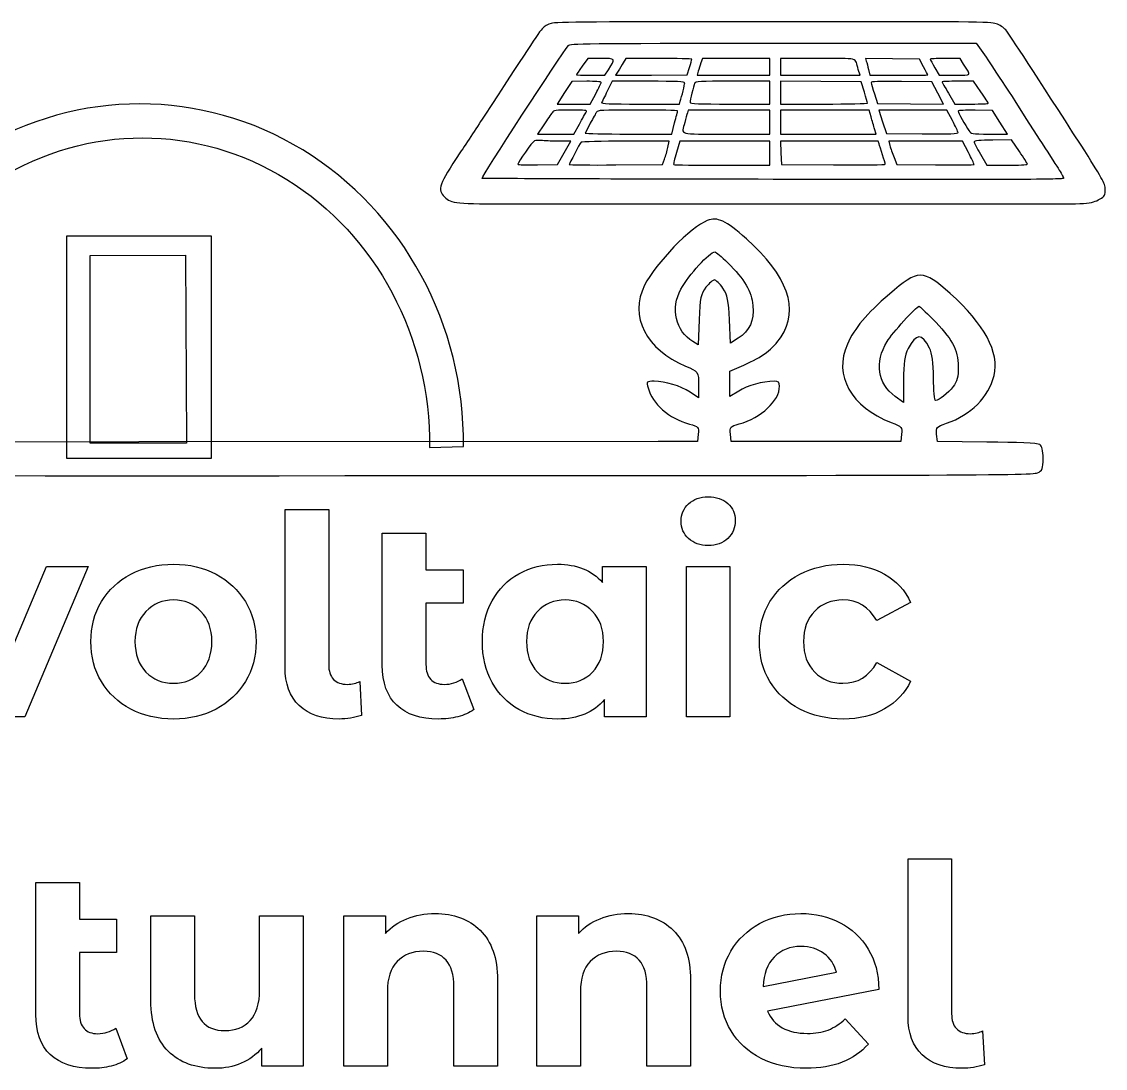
# Model space of a CAD drawing. Header units: millimetres. Extents: x 3 to 210, y 68 to 186.
# Drawn here: x 93.4 to 209.7, y 73.5 to 185.8 of the extents above; entities that cross this region are included whole.
import ezdxf

# ---------------------------------------------------------------- set-up
doc = ezdxf.new("R2010")
doc.units = ezdxf.units.MM
doc.layers.add('Layer_1', color=7, linetype='CONTINUOUS')

msp = doc.modelspace()

# ---------------------------------------------------------------- linework, layer by layer
at = {"layer": 'Layer_1', "color": 7}
for points in [[(174.099504, 185.809555)], [(174.080519, 183.493566)], [(190.913921, 181.769493)], [(165.6553, 179.196182)], [(184.608786, 179.260604)], [(192.209236, 179.350532)], [(150.359162, 176.043858)], [(155.121346, 176.108196)], [(193.923616, 176.223971)], [(148.473338, 173.020127)], [(153.464106, 172.865778)], [(195.638005, 172.930066)], [(98.274845, 162.79101), (98.274845, 138.9727), (113.80832, 138.9727), (113.80832, 162.79101)], [(100.80376, 160.71891), (111.01136, 160.75551), (111.1212, 140.57326), (100.78546, 140.59156)], [(167.82231, 161.09532)], [(189.74346, 155.28229)], [(167.1105, 129.60114)], [(100.60127, 127.35219), (93.794428, 111.21967), (88.966666, 111.21967), (82.189807, 127.35219), (87.017569, 127.35219), (91.485498, 116.37727), (96.103357, 127.35219)], [(164.77158, 127.35219), (169.44941, 127.35219), (169.44941, 111.21967), (164.77158, 111.21967)], [(109.74704, 114.818)], [(151.75759, 114.818)], [(109.74704, 110.97978)], [(127.49883, 110.97982)], [(181.5938, 110.97978)], [(137.81402, 90.10945)], [(158.53442, 90.10945)], [(177.06584, 86.57109)], [(177.75552, 77.24542)], [(194.33784, 73.49719)]]:
    msp.add_lwpolyline(points, close=True, dxfattribs=at)
for points in [[(174.080503, 183.493566), (195.853037, 183.493566), (196.919809, 181.988347)], [(155.597563, 181.859554), (154.187958, 181.859554), (153.578398, 181.023235)], [(161.80745, 181.859579), (158.283434, 181.859579), (157.997708, 181.409233)], [(166.036274, 180.482838), (165.941027, 180.05824), (169.826965, 180.05824), (173.731957, 180.05824), (173.731957, 180.958905), (173.731957, 181.859562), (170.112701, 181.859562), (166.512489, 181.859562), (166.322002, 181.383503)], [(178.875122, 181.859562), (174.874882, 181.859562), (174.874882, 180.958905)], [(190.228166, 180.95893), (189.770995, 181.795257), (186.875593, 181.833881), (183.98018, 181.872506), (184.075421, 181.576502)], [(194.514132, 181.254834), (194.133148, 181.859562), (192.494963, 181.859562)], [(154.492737, 180.058223), (156.035685, 180.058223), (156.39761, 180.65009)], [(157.445291, 180.508568), (157.178608, 180.05824), (161.026456, 180.083962), (164.855251, 180.122586), (165.102881, 180.894583)], [(174.874882, 180.958905), (174.874882, 180.05824), (179.141804, 180.05824), (183.408718, 180.05824), (183.21823, 180.675837)], [(184.304014, 180.675837), (184.437351, 180.05824), (187.561348, 180.05824)], [(191.428233, 180.868836), (191.885403, 180.05824), (193.561694, 180.05824)], [(154.073664, 179.414912), (152.49262, 179.402009), (151.692573, 178.192579)], [(160.702622, 179.414912), (156.816683, 179.414912), (156.283315, 178.359847)], [(169.445998, 176.970262), (173.731957, 176.970262), (173.731957, 178.192579), (173.731957, 179.414912), (169.750778, 179.414912)], [(183.865888, 178.256917), (183.523011, 179.350582), (179.198947, 179.389206), (174.874882, 179.414929), (174.874882, 178.192579)], [(184.951663, 178.063918), (185.275496, 177.034592), (188.818557, 176.996051), (192.342574, 176.970328), (191.733013, 178.154054), (191.123453, 179.35064), (187.847075, 179.389265)], [(196.38091, 178.269753), (195.580862, 179.414879), (193.904572, 179.414879)], [(151.692573, 178.192579), (150.911576, 176.970262), (152.683107, 176.970262), (154.45464, 176.970262), (155.045151, 178.076787)], [(174.874882, 178.192579), (174.874882, 176.970262), (179.541824, 176.970262)], [(192.894984, 178.128257), (193.580739, 176.970262), (195.371322, 176.970262)], [(159.807333, 176.970262), (164.017106, 176.970262), (164.112346, 177.266191)], [(169.065023, 173.753607), (173.731957, 173.753607), (173.731957, 175.040271), (173.731957, 176.326926), (169.35075, 176.326926), (164.969544, 176.326926), (164.874304, 176.043858)], [(184.589741, 175.593529), (184.3802, 176.326926), (179.618019, 176.326926), (174.874882, 176.326926), (174.874882, 175.040271)], [(193.314056, 175.207581), (192.704504, 176.326976), (189.047143, 176.326976), (185.408833, 176.326976), (185.827906, 175.07887)], [(197.27619, 173.753607), (199.238216, 173.753607), (198.419123, 175.014532), (197.619075, 176.262596), (195.771341, 176.301137)], [(149.463872, 174.757211), (148.797165, 173.753607), (150.740137, 173.753607), (152.702157, 173.753607), (153.292666, 174.821541)], [(158.550117, 173.753607), (163.198013, 173.753607), (163.502794, 174.950202)], [(174.874882, 175.040271), (174.874882, 173.753607), (179.998994, 173.753607), (185.123106, 173.753607), (184.951663, 174.306874)], [(185.827906, 175.07887), (186.246979, 173.817937), (190.075776, 173.779396)], [(148.797165, 170.43398), (150.930623, 170.472605), (151.654476, 171.73353), (152.359278, 172.981585), (151.197306, 172.981585)], [(162.778941, 172.312511), (162.912278, 172.981577), (158.245339, 172.981577)], [(168.626898, 170.408366), (173.731957, 170.408366), (173.731957, 171.695022), (173.731957, 172.981685), (168.912633, 172.981685), (164.074248, 172.981685), (163.693273, 171.759285)], [(185.446967, 172.698526), (185.351728, 172.981594), (180.094266, 172.981594), (174.85587, 172.981594), (174.912988, 171.733563)], [(195.028444, 171.784924), (194.399831, 172.981519), (190.437706, 172.981519), (186.475564, 172.981519), (186.608909, 172.505551)], [(200.495435, 171.887954), (199.657288, 173.123149), (197.638129, 173.097343)], [(157.21671, 170.434047), (162.207479, 170.472588), (162.417019, 171.064455)], [(174.912988, 171.733563), (174.970166, 170.47263), (180.55144, 170.434005)], [(187.047027, 171.244627), (187.351807, 170.47263), (191.504428, 170.434005)], [(196.32376, 171.604903), (197.009514, 170.4083), (199.181066, 170.4083)], [(146.25016, 166.278102), (201.815236, 166.278094)], [(166.14231, 153.81929), (166.03069, 151.13754), (165.47052, 151.47535)], [(170.31415, 151.83172), (169.5018, 151.32521), (169.39018, 153.81929)], [(170.39792, 146.1677), (169.44604, 145.58658), (169.44604, 146.9555), (169.44604, 148.32442), (170.92967, 148.96206)], [(166.08655, 146.76782), (166.08655, 145.45543), (165.19048, 146.05554)], [(188.06346, 147.34963), (188.06346, 144.94961), (187.1679, 145.60581)], [(166.03074, 141.55489), (165.94654, 140.74855), (161.74731, 140.74855), (50.265661, 140.69266)], [(187.86761, 141.5359), (187.78391, 140.74855), (178.68472, 140.74855), (169.58605, 140.74855), (169.50185, 141.55489)], [(196.99468, 140.69258), (191.70302, 140.74858), (191.61932, 141.53593)], [(137.21182, 140.125733), (140.85382, 140.209633)], [(121.71151, 116.55719), (121.71151, 133.46935), (126.38934, 133.46935), (126.38934, 116.82707)], [(132.14667, 116.76709), (132.14667, 130.92053), (136.8245, 130.92053), (136.8245, 126.99235), (140.81265, 126.99235), (140.81265, 123.39402), (136.8245, 123.39402), (136.8245, 116.82707)], [(155.77573, 125.64298), (155.77573, 127.35219), (160.45356, 127.35219)], [(160.45356, 127.35219), (160.45356, 111.21967), (155.98563, 111.21967), (155.98563, 113.0788)], [(188.82045, 123.48398), (185.19213, 121.53488)], [(185.19213, 117.03697), (188.82045, 115.05789)], [(140.7227, 115.29778), (141.95213, 111.9993)], [(129.7178, 114.99795), (129.9277, 111.36964)], [(188.55053, 79.07457), (188.55053, 95.98673), (193.22836, 95.98673), (193.22836, 79.34444)], [(94.963855, 79.28447), (94.963855, 93.43791), (99.641687, 93.43791), (99.641687, 89.50973), (103.62984, 89.50973), (103.62984, 85.9114), (99.641687, 85.9114), (99.641687, 79.34444)], [(107.31815, 80.75379), (107.31815, 89.86956), (111.99598, 89.86956), (111.99598, 81.44347)], [(118.98274, 81.89326), (118.98274, 89.86956), (123.66057, 89.86956)], [(123.66057, 89.86956), (123.66057, 73.73704), (119.22263, 73.73704), (119.22263, 75.65615)], [(132.6864, 81.71334), (132.6864, 73.73704), (128.00856, 73.73704), (128.00856, 89.86956), (132.47649, 89.86956), (132.47649, 87.98044)], [(153.40679, 81.71334), (153.40679, 73.73704), (148.72896, 73.73704), (148.72896, 89.86956), (153.19689, 89.86956), (153.19689, 87.98044)], [(173.01772, 82.28308), (180.87408, 83.81237)], [(144.50092, 82.97276), (144.50092, 73.73704), (139.82309, 73.73704), (139.82309, 82.25309)], [(165.22132, 82.97276), (165.22132, 73.73704), (160.54348, 73.73704), (160.54348, 82.25309)], [(185.40198, 81.95323), (173.46751, 79.6443)], [(181.80365, 78.80469), (184.29249, 76.10594)], [(103.53988, 77.81515), (104.76931, 74.51668)], [(196.55681, 77.51533), (196.76672, 73.88701)]]:
    msp.add_lwpolyline(points, dxfattribs=at)
for points in [[(149.355196, 185.127853), (149.069487, 184.85767), (147.240826, 182.065106), (143.145474, 175.773567)], [(150.250387, 185.616564), (149.926575, 185.526495), (149.507585, 185.307982), (149.355196, 185.127853)], [(174.099504, 185.809564), (154.765616, 185.796661), (150.764676, 185.770939), (150.250387, 185.616564)], [(198.005584, 185.578073), (197.376971, 185.796802), (195.852526, 185.809555), (174.099504, 185.809555)], [(199.034384, 184.921818), (198.824886, 185.166278), (198.367515, 185.462273), (198.005584, 185.578073)], [(207.110783, 172.557104), (202.425005, 179.852196), (199.41536, 184.484367), (199.034384, 184.921818)], [(142.840639, 168.993125), (142.726352, 169.057389), (151.298356, 182.232791), (152.117424, 183.262083)], [(152.117424, 183.262083), (152.288851, 183.480821), (153.451451, 183.493566), (174.080519, 183.493566)], [(156.39761, 180.65009), (157.197659, 181.885284), (157.197659, 181.859554), (155.597563, 181.859554)], [(157.997708, 181.409233), (157.864363, 181.164765), (157.597679, 180.753036), (157.445291, 180.508568)], [(165.350519, 181.76951), (165.350519, 181.820954), (163.769477, 181.859579), (161.80745, 181.859579)], [(165.102881, 180.894583), (165.236227, 181.319181), (165.331466, 181.705179), (165.350519, 181.76951)], [(166.322002, 181.383503), (166.226762, 181.113304), (166.093425, 180.701567), (166.036274, 180.482838)], [(183.21823, 180.675837), (182.837255, 182.013961), (183.408718, 181.859562), (178.875122, 181.859562)], [(184.075421, 181.576502), (184.132598, 181.409233), (184.246863, 181.010366), (184.304014, 180.675837)], [(192.494963, 181.859562), (191.580623, 181.859562), (190.875815, 181.820937), (190.913921, 181.769493)], [(190.913921, 181.769493), (190.952019, 181.705146), (191.180603, 181.306303), (191.428233, 180.868836)], [(196.919809, 181.988347), (197.929399, 180.534473), (199.491639, 178.128065), (202.634471, 173.20034)], [(153.578398, 181.023235), (153.235521, 180.560037), (152.968838, 180.148309), (152.968838, 180.12257)], [(190.685335, 180.096864), (190.685335, 180.109767), (190.475795, 180.495732), (190.228166, 180.95893)], [(193.561694, 180.05824), (195.46657, 180.05824), (195.371322, 179.929579), (194.514132, 181.254834)], [(152.968838, 180.12257), (152.968838, 180.083945), (153.654593, 180.058223), (154.492737, 180.058223)], [(155.635661, 179.299112), (155.635661, 179.363459), (154.930858, 179.414912), (154.073664, 179.414912)], [(155.045151, 178.076787), (155.36898, 178.681515), (155.635661, 179.221913), (155.635661, 179.299112)], [(164.588569, 179.247643), (164.588569, 179.376312), (163.788521, 179.414912), (160.702622, 179.414912)], [(164.112346, 177.266191), (164.283788, 177.78085), (164.588569, 179.067513), (164.588569, 179.247643)], [(165.6553, 179.196182), (165.541007, 178.925984), (165.160032, 177.369121), (165.160032, 177.137522)], [(169.750778, 179.414912), (166.112461, 179.414912), (165.750538, 179.38919), (165.6553, 179.196182)], [(187.847075, 179.389265), (185.313586, 179.414987), (184.589741, 179.389265), (184.608786, 179.260604)], [(184.608786, 179.260513), (184.608786, 179.170444), (184.761175, 178.630046), (184.951663, 178.063918)], [(187.561348, 180.05824), (189.275727, 180.05824), (190.685335, 180.071142), (190.685335, 180.096864)], [(193.904572, 179.414879), (192.971178, 179.414879), (192.209236, 179.389156), (192.209236, 179.350532)], [(192.209236, 179.350582), (192.209236, 179.311957), (192.514009, 178.771584), (192.894984, 178.128257)], [(123.60838, 172.044743), (112.81521, 178.634373), (99.47663, 178.642493), (88.67617, 172.066043)], [(156.283315, 178.359847), (155.997586, 177.76798), (155.730905, 177.214722), (155.673759, 177.137522)], [(184.208757, 177.073192), (184.189669, 177.124636), (184.037331, 177.652189), (183.865888, 178.256917)], [(197.161905, 177.047428), (197.161905, 177.086053), (196.799983, 177.639287), (196.38091, 178.269753)], [(155.673759, 177.137522), (155.616616, 177.008853), (156.511903, 176.970262), (159.807333, 176.970262)], [(165.160032, 177.137522), (165.160032, 177.008853), (166.150559, 176.970262), (169.445998, 176.970262)], [(179.541824, 176.970262), (182.113403, 176.970262), (184.208757, 177.008803), (184.208757, 177.073192)], [(195.371322, 176.970262), (196.361857, 176.970262), (197.161905, 177.008803), (197.161905, 177.047428)], [(143.145474, 175.773567), (142.421661, 174.679919), (141.221415, 172.853133), (140.478538, 171.720877)], [(150.359162, 176.043858), (150.24487, 175.876597), (149.844846, 175.2976), (149.463872, 174.757211)], [(152.359278, 176.326926), (150.68299, 176.326926), (150.530601, 176.301204), (150.359162, 176.043858)], [(154.016519, 176.108196), (154.14986, 176.301195), (153.997465, 176.326926), (152.359278, 176.326926)], [(153.292666, 174.821541), (153.616496, 175.400538), (153.940324, 175.979527), (154.016519, 176.108196)], [(155.121346, 176.108196), (155.064194, 175.979527), (154.75942, 175.43913), (154.45464, 174.911602)], [(159.54065, 176.326926), (155.616612, 176.326926), (155.235639, 176.301204), (155.121346, 176.108196)], [(163.826618, 176.236865), (163.826618, 176.288309), (161.90269, 176.326926), (159.54065, 176.326926)], [(163.502794, 174.950202), (163.693273, 175.606399), (163.826618, 176.185396), (163.826618, 176.236865)], [(164.874304, 176.043858), (164.836224, 175.876597), (164.702862, 175.400538), (164.588569, 174.988801)], [(184.951663, 174.306874), (184.875484, 174.602811), (184.704034, 175.1818), (184.589741, 175.593529)], [(195.771341, 176.301137), (194.742717, 176.313957), (193.923616, 176.288234), (193.923616, 176.223971)], [(193.923616, 176.223996), (193.923616, 176.082466), (194.704611, 174.654272), (195.085587, 174.113875)], [(90.92745, 168.894143), (100.50803, 174.833173), (112.34007, 174.825863), (121.9142, 168.874943)], [(154.45464, 174.911602), (154.168909, 174.384082), (153.921274, 173.908015), (153.921274, 173.856545)], [(164.588569, 174.988801), (164.245692, 173.624946), (163.750423, 173.753607), (169.065023, 173.753607)], [(193.923616, 173.908056), (193.923616, 173.998125), (193.656934, 174.577114), (193.314056, 175.207581)], [(153.921274, 173.856545), (153.921274, 173.792282), (156.016636, 173.753607), (158.550117, 173.753607)], [(190.075776, 173.779396), (193.085471, 173.75359), (193.923616, 173.779396), (193.923616, 173.908056)], [(195.085587, 174.113875), (195.31418, 173.753607), (195.333224, 173.753607), (197.27619, 173.753607)], [(148.473338, 173.020219), (148.244753, 172.917288), (146.682756, 170.717098), (146.682756, 170.51123)], [(149.349579, 173.045849), (148.987654, 173.084474), (148.58763, 173.071654), (148.473338, 173.020127)], [(151.197306, 172.981585), (150.549649, 172.981585), (149.711506, 173.02021), (149.349579, 173.045849)], [(153.464106, 172.865819), (153.330765, 172.724298), (152.206889, 170.58843), (152.206889, 170.485491)], [(158.245339, 172.981577), (155.673759, 172.981577), (153.521252, 172.930133), (153.464106, 172.865778)], [(162.417019, 171.064455), (162.550356, 171.386123), (162.702747, 171.952251), (162.778941, 172.312511)], [(185.827943, 171.527661), (185.656507, 172.003729), (185.485064, 172.531257), (185.446967, 172.698526)], [(186.608909, 172.505551), (186.685088, 172.235361), (186.875593, 171.669225), (187.047027, 171.244627)], [(197.638129, 173.097343), (196.285663, 173.084524), (195.638005, 173.03308), (195.638005, 172.930066)], [(195.638005, 172.93015), (195.638005, 172.8529), (195.942784, 172.248222), (196.32376, 171.604903)], [(202.634471, 173.20034), (203.434519, 171.965154), (204.329916, 170.54993), (204.653749, 170.073871)], [(209.720759, 167.822087), (209.70167, 168.413945), (209.339491, 169.070275), (207.110783, 172.557104)], [(140.85382, 140.209633), (140.98659, 153.299143), (134.40156, 165.455123), (123.60838, 172.044743)], [(140.478538, 171.720877), (138.211809, 168.324117), (138.040444, 167.796481), (138.821416, 167.011615)], [(163.693273, 171.759285), (163.502794, 171.090227), (163.369448, 170.51123), (163.407546, 170.47263)], [(186.11367, 170.524074), (186.11367, 170.588338), (185.980332, 171.038733), (185.827943, 171.527661)], [(195.638005, 170.498269), (195.638005, 170.562533), (195.352269, 171.141588), (195.028444, 171.784924)], [(201.352624, 170.524108), (201.352624, 170.588371), (200.971648, 171.206027), (200.495435, 171.887954)], [(146.682756, 170.51123), (146.682756, 170.446966), (147.635192, 170.421161), (148.797165, 170.43398)], [(152.206889, 170.485491), (152.206889, 170.434047), (154.45464, 170.421227), (157.21671, 170.434047)], [(163.407546, 170.47263), (163.464724, 170.434005), (165.80769, 170.408366), (168.626898, 170.408366)], [(180.55144, 170.434005), (183.980216, 170.421103), (186.11367, 170.446825), (186.11367, 170.524074)], [(191.504428, 170.434005), (193.771225, 170.421103), (195.638005, 170.446825), (195.638005, 170.498269)], [(199.181066, 170.4083), (200.381133, 170.4083), (201.352624, 170.459744), (201.352624, 170.524108)], [(204.653749, 170.073871), (204.977581, 169.584934), (205.244097, 169.108783), (205.244097, 169.005853)], [(121.9142, 168.874943), (131.48833, 162.924073), (137.3296, 151.946423), (137.21182, 140.125733)], [(174.080503, 168.890112), (156.937264, 168.915834), (142.878741, 168.967445), (142.840639, 168.993125)], [(205.244097, 169.005853), (205.244097, 168.864323), (200.424104, 168.838635), (174.080503, 168.890112)], [(209.111073, 166.767113), (209.663483, 167.088765), (209.720759, 167.204639), (209.720759, 167.822087)], [(138.821416, 167.011615), (139.545249, 166.291096), (140.040477, 166.239502), (146.25016, 166.278102)], [(201.815236, 166.278094), (207.720175, 166.226649), (208.291973, 166.265274), (209.111073, 166.767113)], [(167.01053, 164.4706), (165.27475, 163.81426), (161.46689, 159.89477), (160.29104, 157.53194)], [(171.20975, 162.50155), (168.94245, 164.50809), (168.13038, 164.88315), (167.01053, 164.4706)], [(174.93356, 151.98119), (176.9213, 154.92535), (175.63318, 158.58259), (171.20975, 162.50155)], [(164.18274, 157.10117), (165.02264, 158.6573), (167.26279, 161.09532), (167.82231, 161.09532)], [(167.82231, 161.09532), (167.9343, 161.09532), (168.55041, 160.58921), (169.19432, 159.95161)], [(169.19432, 159.95161), (171.01409, 158.13262), (171.76994, 156.89482), (171.90992, 155.33835)], [(193.07505, 156.65057), (190.13543, 159.25684), (189.63154, 159.25846), (186.55193, 156.57547)], [(160.29104, 157.53194), (158.61126, 154.21273), (160.45919, 150.59346), (164.68664, 148.84946)], [(165.47052, 151.47535), (163.62276, 152.56301), (163.06289, 155.09464), (164.18274, 157.10117)], [(166.87043, 157.30739), (166.3109, 156.59479), (166.2263, 156.16337), (166.14231, 153.81929)], [(167.79441, 158.09474), (167.62643, 158.09474), (167.20638, 157.73836), (166.87043, 157.30739)], [(168.68996, 157.21333), (168.354, 157.7009), (167.93439, 158.09474), (167.79441, 158.09474)], [(169.39018, 153.81929), (169.30618, 155.84458), (169.1659, 156.48232), (168.68996, 157.21333)], [(186.55193, 156.57547), (184.06026, 154.43766), (182.8277, 152.95614), (182.0442, 151.1934)], [(197.77864, 147.83694), (198.39416, 150.31194), (196.74217, 153.36886), (193.07505, 156.65057)], [(171.90992, 155.33835), (172.0499, 153.72563), (171.57399, 152.63809), (170.31415, 151.83172)], [(186.29974, 151.47538), (186.83167, 152.35675), (189.4635, 155.28229), (189.74346, 155.28229)], [(189.74346, 155.28227), (189.77146, 155.28227), (190.41537, 154.68201), (191.17128, 153.9319)], [(191.17128, 153.9319), (193.24261, 151.85036), (193.94268, 150.59408), (193.94268, 148.81258)], [(190.86329, 150.78162), (190.02339, 152.39434), (189.43571, 152.37362), (188.56782, 150.72512)], [(170.92967, 148.96206), (172.94541, 149.84343), (174.03768, 150.66851), (174.93356, 151.98119)], [(182.0442, 151.1934), (180.53239, 147.85577), (182.43674, 144.47995), (186.74778, 142.79221)], [(187.1679, 145.60581), (185.29255, 146.956), (184.95591, 149.26257), (186.29974, 151.47538)], [(188.56782, 150.72512), (188.17587, 149.97502), (188.06346, 149.16864), (188.06346, 147.34963)], [(191.28341, 147.57482), (191.28341, 149.24379), (191.14325, 150.23779), (190.86329, 150.78162)], [(164.68664, 148.84946), (166.03047, 148.30563), (166.08655, 148.23053), (166.08655, 146.76782)], [(192.68282, 142.71762), (195.31448, 143.61775), (197.19071, 145.51161), (197.77864, 147.83694)], [(193.94268, 148.81258), (193.94268, 147.70617), (193.80287, 147.14345), (193.41093, 146.65587)], [(161.32715, 147.21824), (160.48726, 147.21824), (160.45939, 147.19914), (160.65536, 146.52407)], [(160.65536, 146.52407), (161.1313, 144.76131), (162.86707, 143.26111), (165.10677, 142.62353)], [(165.19048, 146.05554), (164.09863, 146.73063), (162.531, 147.21824), (161.32715, 147.21824)], [(174.17753, 147.21824), (172.97368, 147.21824), (171.2938, 146.74904), (170.39792, 146.1677)], [(170.42582, 142.64252), (172.80551, 143.29886), (174.76561, 145.13629), (174.76561, 146.69275)], [(174.76561, 146.69275), (174.76561, 147.10531), (174.62547, 147.21824), (174.17753, 147.21824)], [(191.50717, 145.1558), (191.39519, 145.1558), (191.28341, 146.24338), (191.28341, 147.57482)], [(193.41093, 146.65587), (192.823, 145.92452), (191.87112, 145.1558), (191.50717, 145.1558)], [(165.10677, 142.62353), (166.05865, 142.36098), (166.11472, 142.305), (166.03074, 141.55489)], [(169.50185, 141.55489), (169.41785, 142.32374), (169.47395, 142.36122), (170.42582, 142.64252)], [(186.74778, 142.79221), (187.89563, 142.34215), (187.9516, 142.286), (187.86761, 141.5359)], [(191.61932, 141.53593), (191.53532, 142.28603), (191.59092, 142.34257), (192.68282, 142.71762)], [(202.67754, 140.44882), (202.42558, 140.56133), (200.32625, 140.67382), (196.99468, 140.69258)], [(203.04186, 138.94875), (203.04186, 139.79248), (202.90151, 140.2988), (202.67754, 140.44882)], [(202.42588, 137.39171), (202.95781, 137.6355), (203.04186, 137.84234), (203.04186, 138.94875)], [(9.390633, 137.24157), (9.5866, 137.16657), (52.955144, 137.09232), (105.75426, 137.09232)], [(105.75426, 137.09232), (192.23145, 137.09232), (201.86595, 137.12922), (202.42588, 137.39171)], [(164.20184, 132.20993), (164.20184, 132.94959), (164.471717, 133.569303), (165.01147, 134.06907)], [(165.01147, 134.06907), (165.551217, 134.568843), (166.250893, 134.81873), (167.1105, 134.81873)], [(167.1105, 134.81873), (167.9701, 134.81873), (168.669773, 134.57884), (169.20952, 134.09906)], [(169.20952, 134.09906), (169.749273, 133.61928), (170.01915, 133.019557), (170.01915, 132.29989)], [(165.01147, 130.3508), (164.471717, 130.850567), (164.20184, 131.470277), (164.20184, 132.20993)], [(170.01915, 132.29989), (170.01915, 131.520257), (169.749273, 130.87056), (169.20952, 130.3508)], [(167.1105, 129.60114), (166.250893, 129.60114), (165.551217, 129.851027), (165.01147, 130.3508)], [(169.20952, 130.3508), (168.669773, 129.851027), (167.9701, 129.60114), (167.1105, 129.60114)], [(105.15917, 126.51258), (106.518537, 127.232247), (108.047827, 127.59208), (109.74704, 127.59208)], [(109.74704, 127.59208), (111.446253, 127.59208), (112.96555, 127.232247), (114.30493, 126.51258)], [(146.80988, 126.57255), (148.049307, 127.252237), (149.42867, 127.59208), (150.94797, 127.59208)], [(150.94797, 127.59208), (153.00701, 127.59208), (154.616263, 126.94238), (155.77573, 125.64298)], [(176.94595, 126.51258), (178.32531, 127.232247), (179.874593, 127.59208), (181.5938, 127.59208)], [(181.5938, 127.59208), (183.293013, 127.59208), (184.772327, 127.232247), (186.03174, 126.51258)], [(102.01063, 123.57394), (102.770277, 124.833353), (103.81979, 125.8129), (105.15917, 126.51258)], [(114.30493, 126.51258), (115.64431, 125.8129), (116.693823, 124.833353), (117.45347, 123.57394)], [(143.93122, 123.6639), (144.630893, 124.923313), (145.590447, 125.892863), (146.80988, 126.57255)], [(173.73744, 123.57394), (174.51708, 124.833353), (175.586583, 125.8129), (176.94595, 126.51258)], [(186.03174, 126.51258), (187.311147, 125.8129), (188.240717, 124.803367), (188.82045, 123.48398)], [(100.87115, 119.28593), (100.87115, 120.885183), (101.250977, 122.31452), (102.01063, 123.57394)], [(109.74704, 123.75386), (108.547593, 123.75386), (107.558053, 123.344047), (106.77842, 122.52442)], [(112.68568, 122.52442), (111.926033, 123.344047), (110.946487, 123.75386), (109.74704, 123.75386)], [(117.45347, 123.57394), (118.213117, 122.31452), (118.59294, 120.885183), (118.59294, 119.28593)], [(142.88171, 119.28593), (142.88171, 120.945157), (143.231547, 122.40448), (143.93122, 123.6639)], [(151.75759, 123.75386), (150.55815, 123.75386), (149.56861, 123.344047), (148.78897, 122.52442)], [(154.69623, 122.52442), (153.91659, 123.344047), (152.937043, 123.75386), (151.75759, 123.75386)], [(172.59797, 119.28593), (172.59797, 120.885183), (172.977793, 122.31452), (173.73744, 123.57394)], [(181.56381, 123.75386), (180.344377, 123.75386), (179.334847, 123.354043), (178.53522, 122.55441)], [(185.19213, 121.53488), (184.352517, 123.0142), (183.143077, 123.75386), (181.56381, 123.75386)], [(106.77842, 122.52442), (105.99878, 121.724793), (105.60896, 120.645297), (105.60896, 119.28593)], [(113.85514, 119.28593), (113.85514, 120.645297), (113.46532, 121.724793), (112.68568, 122.52442)], [(148.78897, 122.52442), (148.00933, 121.724793), (147.61951, 120.645297), (147.61951, 119.28593)], [(155.86569, 119.28593), (155.86569, 120.645297), (155.47587, 121.724793), (154.69623, 122.52442)], [(178.53522, 122.55441), (177.735587, 121.754783), (177.33577, 120.66529), (177.33577, 119.28593)], [(102.01063, 114.99791), (101.250977, 116.25733), (100.87115, 117.68667), (100.87115, 119.28593)], [(105.60896, 119.28593), (105.60896, 117.926557), (105.99878, 116.83706), (106.77842, 116.01744)], [(112.68568, 116.01744), (113.46532, 116.83706), (113.85514, 117.926557), (113.85514, 119.28593)], [(118.59294, 119.28593), (118.59294, 117.68667), (118.213117, 116.25733), (117.45347, 114.99791)], [(143.93122, 114.90796), (143.231547, 116.167373), (142.88171, 117.626697), (142.88171, 119.28593)], [(147.61951, 119.28593), (147.61951, 117.926557), (148.00933, 116.83706), (148.78897, 116.01744)], [(154.69623, 116.01744), (155.47587, 116.83706), (155.86569, 117.926557), (155.86569, 119.28593)], [(173.73744, 114.99791), (172.977793, 116.25733), (172.59797, 117.68667), (172.59797, 119.28593)], [(177.33577, 119.28593), (177.33577, 117.90657), (177.735587, 116.817073), (178.53522, 116.01744)], [(123.2408, 112.41911), (122.221273, 113.398657), (121.71151, 114.778017), (121.71151, 116.55719)], [(126.38934, 116.82707), (126.38934, 116.147383), (126.559263, 115.617627), (126.89911, 115.2378)], [(133.70595, 112.4491), (132.66643, 113.42864), (132.14667, 114.86797), (132.14667, 116.76709)], [(136.8245, 116.82707), (136.8245, 116.147383), (136.994423, 115.617627), (137.33427, 115.2378)], [(181.56381, 114.818), (183.16307, 114.818), (184.37251, 115.557657), (185.19213, 117.03697)], [(106.77842, 116.01744), (107.558053, 115.217813), (108.547593, 114.818), (109.74704, 114.818)], [(109.74704, 114.818), (110.946487, 114.818), (111.926033, 115.217813), (112.68568, 116.01744)], [(126.89911, 115.2378), (127.258943, 114.877967), (127.75871, 114.69805), (128.39841, 114.69805)], [(137.33427, 115.2378), (137.67411, 114.877967), (138.16388, 114.69805), (138.80358, 114.69805)], [(138.80358, 114.69805), (139.523247, 114.69805), (140.162953, 114.89796), (140.7227, 115.29778)], [(148.78897, 116.01744), (149.56861, 115.217813), (150.55815, 114.818), (151.75759, 114.818)], [(151.75759, 114.818), (152.937043, 114.818), (153.91659, 115.217813), (154.69623, 116.01744)], [(178.53522, 116.01744), (179.334847, 115.217813), (180.344377, 114.818), (181.56381, 114.818)], [(105.15917, 112.02929), (103.81979, 112.748957), (102.770277, 113.738497), (102.01063, 114.99791)], [(117.45347, 114.99791), (116.693823, 113.738497), (115.64431, 112.748957), (114.30493, 112.02929)], [(128.39841, 114.69805), (128.638303, 114.69805), (128.878193, 114.72805), (129.11808, 114.78805)], [(129.11808, 114.78805), (129.37796, 114.84805), (129.577867, 114.918017), (129.7178, 114.99795)], [(146.80988, 111.9993), (145.590447, 112.678987), (144.630893, 113.64854), (143.93122, 114.90796)], [(176.94595, 112.02929), (175.586583, 112.748957), (174.51708, 113.738497), (173.73744, 114.99791)], [(188.82045, 115.05789), (188.240717, 113.778483), (187.311147, 112.778947), (186.03174, 112.05928)], [(155.98563, 113.0788), (154.82617, 111.679453), (153.14695, 110.97978), (150.94797, 110.97978)], [(109.74704, 110.97978), (108.047827, 110.97978), (106.518537, 111.329617), (105.15917, 112.02929)], [(114.30493, 112.02929), (112.96555, 111.329617), (111.446253, 110.97978), (109.74704, 110.97978)], [(127.49883, 110.97978), (125.679677, 110.97978), (124.260333, 111.459557), (123.2408, 112.41911)], [(138.17388, 110.97978), (136.23478, 110.97978), (134.74547, 111.469553), (133.70595, 112.4491)], [(141.95213, 111.9993), (141.492343, 111.65946), (140.922607, 111.399583), (140.24292, 111.21967)], [(150.94797, 110.97978), (149.42867, 110.97978), (148.049307, 111.31962), (146.80988, 111.9993)], [(181.5938, 110.97978), (179.874593, 110.97978), (178.32531, 111.329617), (176.94595, 112.02929)], [(186.03174, 112.05928), (184.772327, 111.339613), (183.293013, 110.97978), (181.5938, 110.97978)], [(129.9277, 111.36964), (129.148067, 111.10976), (128.338443, 110.97982), (127.49883, 110.97982)], [(140.24292, 111.21967), (139.583227, 111.059743), (138.893547, 110.97978), (138.17388, 110.97978)], [(132.47649, 87.98044), (133.096203, 88.660127), (133.865847, 89.179887), (134.78542, 89.53972)], [(134.78542, 89.53972), (135.704993, 89.91954), (136.714527, 90.10945), (137.81402, 90.10945)], [(137.81402, 90.10945), (139.813093, 90.10945), (141.422347, 89.50973), (142.64178, 88.31029)], [(153.19689, 87.98044), (153.816603, 88.660127), (154.586247, 89.179887), (155.50582, 89.53972)], [(155.50582, 89.53972), (156.425393, 89.91954), (157.434927, 90.10945), (158.53442, 90.10945)], [(158.53442, 90.10945), (160.533493, 90.10945), (162.142747, 89.50973), (163.36218, 88.31029)], [(172.6279, 89.02995), (173.947287, 89.749617), (175.4266, 90.10945), (177.06584, 90.10945)], [(177.06584, 90.10945), (178.605127, 90.10945), (180.00448, 89.779603), (181.2639, 89.11991)], [(169.53933, 86.06133), (170.298977, 87.340737), (171.3285, 88.330277), (172.6279, 89.02995)], [(181.2639, 89.11991), (182.523313, 88.48021), (183.52285, 87.540647), (184.26251, 86.30122)], [(142.64178, 88.31029), (143.881207, 87.110843), (144.50092, 85.331667), (144.50092, 82.97276)], [(163.36218, 88.31029), (164.601607, 87.110843), (165.22132, 85.331667), (165.22132, 82.97276)], [(136.5546, 86.06133), (135.375147, 86.06133), (134.435583, 85.6915), (133.73591, 84.95184)], [(138.98348, 85.10177), (138.42374, 85.741477), (137.614113, 86.06133), (136.5546, 86.06133)], [(157.275, 86.06133), (156.095547, 86.06133), (155.155983, 85.6915), (154.45631, 84.95184)], [(159.70387, 85.10177), (159.14413, 85.741477), (158.334507, 86.06133), (157.275, 86.06133)], [(168.42985, 81.8033), (168.42985, 83.382567), (168.799677, 84.80191), (169.53933, 86.06133)], [(177.06584, 86.57109), (175.886387, 86.57109), (174.926833, 86.191267), (174.18718, 85.43162)], [(179.5247, 85.82144), (178.84502, 86.321207), (178.0254, 86.57109), (177.06584, 86.57109)], [(184.26251, 86.30122), (185.022157, 85.081787), (185.40198, 83.632457), (185.40198, 81.95323)], [(133.73591, 84.95184), (133.036237, 84.232173), (132.6864, 83.152673), (132.6864, 81.71334)], [(139.82309, 82.25309), (139.82309, 83.532497), (139.54322, 84.482057), (138.98348, 85.10177)], [(154.45631, 84.95184), (153.75663, 84.232173), (153.40679, 83.152673), (153.40679, 81.71334)], [(160.54348, 82.25309), (160.54348, 83.532497), (160.26361, 84.482057), (159.70387, 85.10177)], [(174.18718, 85.43162), (173.44752, 84.671973), (173.0577, 83.62246), (173.01772, 82.28308)], [(180.87408, 83.81237), (180.65418, 84.651983), (180.204387, 85.321673), (179.5247, 85.82144)], [(111.99598, 81.44347), (111.99598, 78.844677), (113.085477, 77.54528), (115.26447, 77.54528)], [(117.96321, 78.62478), (118.642897, 79.364433), (118.98274, 80.453927), (118.98274, 81.89326)], [(169.56932, 77.51529), (168.809673, 78.774703), (168.42985, 80.20404), (168.42985, 81.8033)], [(109.17729, 75.3263), (107.937863, 76.54574), (107.31815, 78.354903), (107.31815, 80.75379)], [(96.523132, 74.96647), (95.483614, 75.946017), (94.963855, 77.38535), (94.963855, 79.28447)], [(99.641687, 79.34444), (99.641687, 78.664753), (99.811608, 78.135), (100.15145, 77.75518)], [(173.46751, 79.6443), (173.807357, 78.844673), (174.337113, 78.244953), (175.05678, 77.84514)], [(190.07982, 74.93649), (189.060293, 75.91603), (188.55053, 77.29539), (188.55053, 79.07457)], [(193.22836, 79.34444), (193.22836, 78.664753), (193.39828, 78.135), (193.73812, 77.75518)], [(115.26447, 77.54528), (116.38395, 77.54528), (117.28353, 77.905113), (117.96321, 78.62478)], [(179.9745, 77.60525), (180.634193, 77.86513), (181.24391, 78.264943), (181.80365, 78.80469)], [(100.15145, 77.75518), (100.49129, 77.395347), (100.981063, 77.21543), (101.62077, 77.21543)], [(101.62077, 77.21543), (102.340437, 77.21543), (102.98014, 77.415337), (103.53988, 77.81515)], [(172.80782, 74.54667), (171.408467, 75.266337), (170.328967, 76.255877), (169.56932, 77.51529)], [(175.05678, 77.84514), (175.796433, 77.445327), (176.696013, 77.24542), (177.75552, 77.24542)], [(177.75552, 77.24542), (178.595133, 77.24542), (179.334793, 77.365363), (179.9745, 77.60525)], [(193.73812, 77.75518), (194.097953, 77.395347), (194.597723, 77.21543), (195.23743, 77.21543)], [(195.23743, 77.21543), (195.477317, 77.21543), (195.717203, 77.24543), (195.95709, 77.30543)], [(195.95709, 77.30543), (196.21697, 77.36543), (196.416877, 77.435397), (196.55681, 77.51533)], [(119.22263, 75.65615), (118.602917, 74.956477), (117.86326, 74.416727), (117.00366, 74.0369)], [(184.29249, 76.10594), (182.773197, 74.366747), (180.554227, 73.49715), (177.63558, 73.49715)], [(100.99106, 73.49715), (99.05196, 73.49715), (97.562651, 73.986923), (96.523132, 74.96647)], [(104.76931, 74.51668), (104.309523, 74.17684), (103.739787, 73.91696), (103.0601, 73.73704)], [(114.21495, 73.49715), (112.095937, 73.49715), (110.416717, 74.106867), (109.17729, 75.3263)], [(177.63558, 73.49715), (175.81642, 73.49715), (174.207167, 73.84699), (172.80782, 74.54667)], [(194.33784, 73.49715), (192.518687, 73.49715), (191.099347, 73.97693), (190.07982, 74.93649)], [(103.0601, 73.73704), (102.400407, 73.577113), (101.710727, 73.49715), (100.99106, 73.49715)], [(117.00366, 74.0369), (116.14406, 73.677067), (115.21449, 73.49715), (114.21495, 73.49715)], [(196.76672, 73.88701), (195.98708, 73.62713), (195.177453, 73.49719), (194.33784, 73.49719)]]:
    msp.add_open_spline(points, degree=3, dxfattribs=at)

doc.saveas('drawing.dxf')
